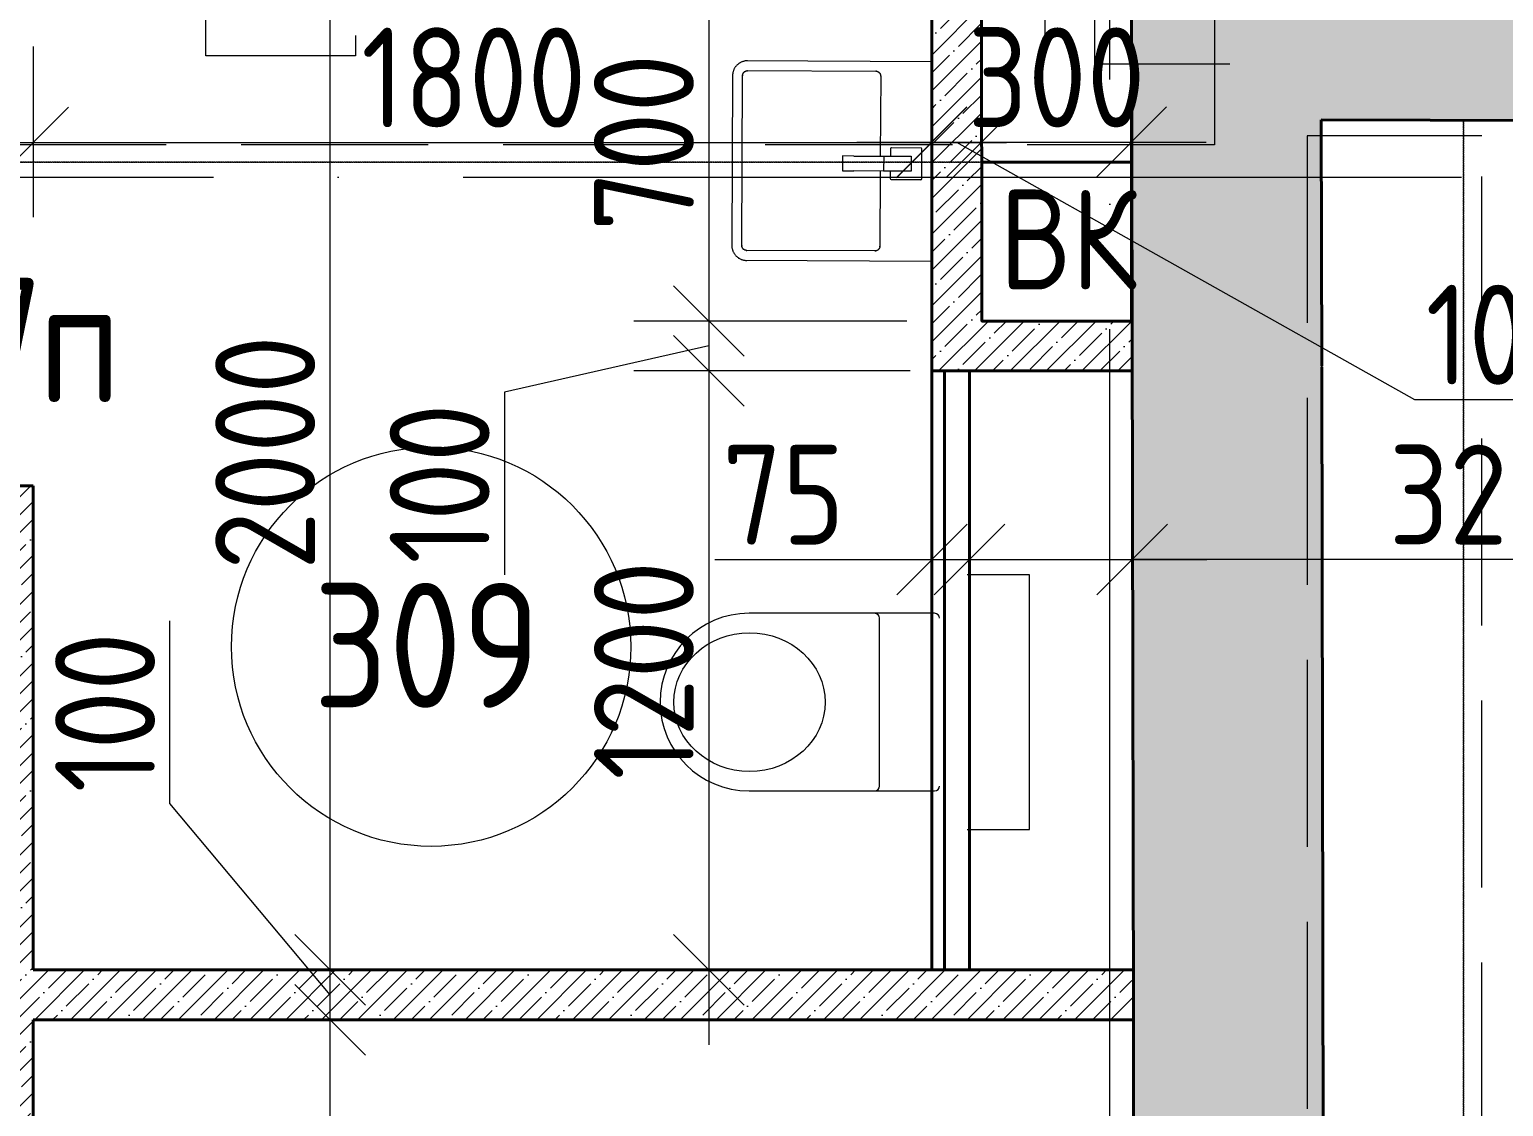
# Model space of a CAD drawing. Header units: millimetres. Extents: x -269164 to 430575, y -569542 to 36130.
# Drawn here: x 183729 to 186682, y -423877 to -421719 of the extents above; entities that cross this region are included whole.
import ezdxf

# ---------------------------------------------------------------- set-up
doc = ezdxf.new("R2010")
doc.units = ezdxf.units.MM
for name, pattern in [('ADSK_Линия сетки', [25, 20, -2.5, 0, -2.5]), ('ADSK_Сверху', [4.5, 3, -1.5]), ('GOST2.303 4', [7, 5, -2, 0])]:
    doc.linetypes.add(name, pattern=pattern)
for name, color, linetype, lineweight in [('Каркас', 7, 'Continuous', 18), ('Марки дверей', 7, 'Continuous', 20), ('Марки помещений', 7, 'Continuous', 20), ('Обобщенные модели', 7, 'Continuous', 18), ('Оси', 7, 'Continuous', 9), ('Размеры', 7, 'Continuous', 9), ('Сантехника', 7, 'Continuous', 18), ('Стены внутренние', 7, 'Continuous', 18), ('Стены штриховка', 7, 'Continuous', 18)]:
    doc.layers.add(name, color=color, linetype=linetype, lineweight=lineweight)
doc.styles.add('GOST Common', font='GOST_Common.ttf', dxfattribs={"width": 0.9, "height": 200})
doc.styles.add('GOST Common_2', font='GOST_Common.ttf', dxfattribs={"width": 0.9, "height": 250})
doc.dimstyles.new('ADSK_Основной_2_мм_Округление_до_1_мм_1', dxfattribs={"dimscale": 304.8, "dimtxt": 201.142999, "dimasz": 0.463911, "dimexe": 0.492126, "dimexo": 0.492126, "dimgap": 0.098425, "dimtad": 1, "dimdec": 0, "dimdsep": 46, "dimtxsty": 'GOST Common', "dimblk1": 'OBLIQUE', "dimblk2": 'OBLIQUE', "dimsah": 1, "dimcen": 0.09, "dimdle": 0.492126, "dimazin": 2, "dimtfac": 1, "dimtdec": 4, "dimtix": 1, "dimtmove": 1, "dimatfit": 3, "dimfxl": 1, "dimtvp": 1, "dimtolj": 1, "dimtzin": 0, "dimlwd": 20, "dimlwe": 20, "dimarcsym": 2})

# ---------------------------------------------------------------- blocks, each defined once
blk = doc.blocks.new('ADSK_Марка_Помещение_ОдноЗначение - Номер-247393-03 План 3-го этажа маркировочный')
at = {"layer": 'Марки помещений'}
blk.add_circle((0, 0), 4, dxfattribs=at)
blk = doc.blocks.new('Туалет подвесной-Moderna R-Laufen - 000 White-1870147-02 План 2-го этажа маркировочный')
at = {"layer": 'Обобщенные модели'}
for p, q in [((-53, 409.3), (-53, 37.4)), ((303, 37.4), (303, 409.3)), ((-43.1, 147.8), (293.1, 147.8))]:
    blk.add_line(p, q, dxfattribs=at)
for centre, radius, start, end in [((125, 409.3), 178, 360, 180), ((-43.1, 157.7), 9.89, 180, 270), ((293.1, 157.7), 9.89, 270, 360), ((-43.1, 37.4), 9.89, 180, 270), ((293.1, 37.4), 9.89, 270, 360)]:
    blk.add_arc(centre, radius, start, end, dxfattribs=at)
blk.add_ellipse((125, 408.3), major_axis=(0, 151.6), ratio=0.916517, dxfattribs=at)
at = {"layer": 'Сантехника'}
for p, q in [((-130, -27.5), (-130, -152.5)), ((380, -152.5), (380, -27.5)), ((-130, -152.5), (380, -152.5))]:
    blk.add_line(p, q, dxfattribs=at)
blk = doc.blocks.new('Parametric_Porcelain_bathroom_sink_20774 - 500х430мм-V104-02 План 2-го этажа маркировочный')
at = {"layer": 'Сантехника'}
for p, q in [((247.1, 539.9), (-96.2, 540)), ((-124.8, 513.3), (-125, 140)), ((-105, 253.2), (-105, 510)), ((-95, 520), (245, 520)), ((255.3, 510.1), (255.3, 253.2)), ((275.5, 513.3), (275.3, 140)), ((85.1, 319.1), (55.1, 319.1)), ((55.1, 319.1), (55.1, 296.1)), ((85.1, 319.1), (55.1, 319.1)), ((55.1, 236.5), (55.1, 296.1)), ((85.1, 296.1), (85.1, 319.1)), ((85.1, 296.1), (85.1, 236.5)), ((55.1, 243.2), (-95, 243.2)), ((55.1, 201.5), (55.1, 236.5)), ((85.1, 236.5), (55.1, 236.5)), ((245.3, 243.2), (85.1, 243.2)), ((85.1, 236.5), (85.1, 201.5)), ((38.4, 221.2), (38.4, 161.6)), ((55.1, 223.1), (40.2, 223.1)), ((99.8, 223.1), (85.1, 223.1)), ((101.6, 161.6), (101.6, 221.2)), ((55.1, 181.5), (55.1, 201.5)), ((85.1, 181.5), (55.1, 181.5)), ((85.1, 201.5), (85.1, 181.5)), ((39.8, 160.1), (100.1, 160.1)), ((-125, 140), (-120, 140)), ((-120, 140), (-115, 140)), ((-115, 140), (275.3, 140))]:
    blk.add_line(p, q, dxfattribs=at)
at = {"layer": 'Сантехника', "flags": 128}
for points in [[(-95, 540), (-96.2, 540), (-97.4, 539.9), (-98.6, 539.8), (-99.8, 539.6), (-101, 539.4), (-102.2, 539.1), (-103.3, 538.8), (-104.5, 538.5), (-105.6, 538.1), (-106.7, 537.6), (-107.8, 537.1), (-108.9, 536.6), (-109.9, 536), (-111, 535.4), (-112, 534.8), (-112.9, 534.1), (-113.9, 533.3), (-114.8, 532.6), (-115.7, 531.7), (-116.5, 530.9), (-117.4, 530), (-118.1, 529.1), (-118.9, 528.2), (-119.6, 527.2), (-120.3, 526.2), (-120.9, 525.2), (-121.5, 524.1), (-122, 523.1), (-122.5, 522), (-123, 520.9), (-123.4, 519.7), (-123.8, 518.6), (-124.1, 517.4), (-124.4, 516.3), (-124.6, 515.1), (-124.8, 513.9), (-124.9, 512.7), (-125, 511.5), (-125, 510.3), (-125, 510)], [(275, 510), (275, 511.2), (274.9, 512.4), (274.8, 513.6), (274.6, 514.8), (274.4, 516), (274.1, 517.1), (273.8, 518.3), (273.5, 519.4), (273.1, 520.6), (272.6, 521.7), (272.1, 522.8), (271.6, 523.9), (271, 524.9), (270.4, 525.9), (269.8, 526.9), (269.1, 527.9), (268.3, 528.9), (267.6, 529.8), (266.7, 530.7), (265.9, 531.5), (265, 532.3), (264.1, 533.1), (263.2, 533.9), (262.2, 534.6), (261.2, 535.2), (260.2, 535.9), (259.1, 536.5), (258.1, 537), (257, 537.5), (255.9, 538), (254.7, 538.4), (253.6, 538.7), (252.4, 539.1), (251.3, 539.3), (250.1, 539.6), (248.9, 539.7), (247.7, 539.9), (246.5, 540), (245.3, 540), (245, 540)], [(-105, 510), (-105, 510.4), (-105, 510.8), (-104.9, 511.2), (-104.9, 511.6), (-104.8, 512), (-104.7, 512.4), (-104.6, 512.8), (-104.5, 513.1), (-104.4, 513.5), (-104.2, 513.9), (-104.1, 514.3), (-103.9, 514.6), (-103.7, 515), (-103.5, 515.3), (-103.3, 515.6), (-103, 516), (-102.8, 516.3), (-102.5, 516.6), (-102.3, 516.9), (-102, 517.2), (-101.7, 517.4), (-101.4, 517.7), (-101.1, 518), (-100.8, 518.2), (-100.4, 518.4), (-100.1, 518.6), (-99.7, 518.8), (-99.4, 519), (-99, 519.2), (-98.6, 519.3), (-98.3, 519.5), (-97.9, 519.6), (-97.5, 519.7), (-97.1, 519.8), (-96.7, 519.9), (-96.3, 519.9), (-95.9, 520), (-95.5, 520), (-95.1, 520), (-95, 520)], [(-104.9, 511.3), (-105, 510.9), (-105, 510.5), (-105, 510.1), (-105, 510)], [(-101, 518), (-101.3, 517.8), (-101.6, 517.5), (-101.9, 517.2), (-102.2, 517), (-102.5, 516.7)], [(-95, 520), (-95.4, 520), (-95.8, 520), (-96.2, 519.9), (-96.6, 519.9)], [(246.3, 519.9), (245.9, 520), (245.5, 520), (245.1, 520), (245, 520)], [(245, 520), (245.4, 520), (245.8, 520), (246.2, 519.9), (246.6, 519.9), (247, 519.8), (247.4, 519.7), (247.8, 519.6), (248.1, 519.5), (248.5, 519.4), (248.9, 519.2), (249.3, 519), (249.6, 518.9), (250, 518.7), (250.3, 518.5), (250.6, 518.3), (251, 518), (251.3, 517.8), (251.6, 517.5), (251.9, 517.2), (252.2, 517), (252.4, 516.7), (252.7, 516.4), (253, 516.1), (253.2, 515.7), (253.4, 515.4), (253.6, 515.1), (253.8, 514.7), (254, 514.4), (254.2, 514), (254.3, 513.6), (254.5, 513.2), (254.6, 512.9), (254.7, 512.5), (254.8, 512.1), (254.9, 511.7), (254.9, 511.3), (255, 510.9), (255, 510.5), (255, 510.1), (255, 510)], [(253, 516), (252.8, 516.3), (252.5, 516.6), (252.2, 516.9), (252, 517.2), (251.7, 517.4)], [(255, 510), (255, 510.4), (255, 510.8), (254.9, 511.2), (254.9, 511.6)], [(-105, 253.2), (-105, 252.8), (-105, 252.4), (-104.9, 252), (-104.9, 251.6)], [(-95, 243.2), (-95.4, 243.2), (-95.8, 243.2), (-96.2, 243.2), (-96.6, 243.3), (-97, 243.4), (-97.4, 243.5), (-97.8, 243.6), (-98.1, 243.7), (-98.5, 243.8), (-98.9, 244), (-99.3, 244.1), (-99.6, 244.3), (-100, 244.5), (-100.3, 244.7), (-100.6, 244.9), (-101, 245.2), (-101.3, 245.4), (-101.6, 245.7), (-101.9, 245.9), (-102.2, 246.2), (-102.4, 246.5), (-102.7, 246.8), (-103, 247.1), (-103.2, 247.4), (-103.4, 247.8), (-103.6, 248.1), (-103.8, 248.5), (-104, 248.8), (-104.2, 249.2), (-104.3, 249.5), (-104.5, 249.9), (-104.6, 250.3), (-104.7, 250.7), (-104.8, 251.1), (-104.9, 251.5), (-104.9, 251.9), (-105, 252.3), (-105, 252.7), (-105, 253.1), (-105, 253.2)], [(-103, 247.2), (-102.8, 246.9), (-102.5, 246.6), (-102.2, 246.3), (-102, 246), (-101.7, 245.7)], [(-96.3, 243.3), (-95.9, 243.2), (-95.5, 243.2), (-95.1, 243.2), (-95, 243.2)], [(255.3, 253.2), (255.3, 252.8), (255.3, 252.4), (255.2, 252), (255.2, 251.6), (255.1, 251.2), (255, 250.8), (254.9, 250.4), (254.8, 250), (254.7, 249.6), (254.5, 249.3), (254.4, 248.9), (254.2, 248.6), (254, 248.2), (253.8, 247.9), (253.6, 247.5), (253.3, 247.2), (253.1, 246.9), (252.8, 246.6), (252.6, 246.3), (252.3, 246), (252, 245.7), (251.7, 245.5), (251.4, 245.2), (251, 245), (250.7, 244.8), (250.4, 244.5), (250, 244.4), (249.7, 244.2), (249.3, 244), (248.9, 243.9), (248.6, 243.7), (248.2, 243.6), (247.8, 243.5), (247.4, 243.4), (247, 243.3), (246.6, 243.3), (246.2, 243.2), (245.8, 243.2), (245.4, 243.2), (245.3, 243.2)], [(245.3, 243.2), (245.7, 243.2), (246.1, 243.2), (246.5, 243.2), (246.9, 243.3)], [(251.3, 245.2), (251.6, 245.4), (251.9, 245.7), (252.2, 245.9), (252.5, 246.2), (252.8, 246.5)], [(255.2, 251.9), (255.3, 252.3), (255.3, 252.7), (255.3, 253.1), (255.3, 253.2)]]:
    blk.add_lwpolyline(points, dxfattribs=at)
at = {"layer": 'Сантехника'}
for centre, radius, start, end in [((40.2, 221.2), 1.87, 90, 180), ((40.2, 221.2), 1.87, 120, 150), ((40.2, 221.2), 1.87, 120, 150), ((40.2, 221.2), 1.87, 120, 150), ((99.8, 221.2), 1.87, 0, 90), ((99.8, 221.2), 1.87, 30, 60), ((99.8, 221.2), 1.87, 30, 60), ((99.8, 221.2), 1.87, 30, 60), ((39.8, 161.6), 1.49, 180, 270), ((100.1, 161.6), 1.49, 270, 360)]:
    blk.add_arc(centre, radius, start, end, dxfattribs=at)
blk = doc.blocks.new('_Oblique')
at = {"color": 0, "linetype": 'ByBlock', "lineweight": -2}
blk.add_line((-0.5, -0.5), (0.5, 0.5), dxfattribs=at)
blk = doc.blocks.new('*D12305')
at = {"layer": 'Defpoints', "color": 0, "transparency": 16777216}
for p in [(183736.1, -423703.5), (184330.8, -423703.5), (183736.1, -426253.5)]:
    blk.add_point(p, dxfattribs=at)
at = {"layer": 'Размеры', "color": 0, "lineweight": 20, "transparency": 16777216}
for p, q in [((184330.8, -426403.5), (184330.8, -423553.5)), ((183886.1, -423703.5), (184480.8, -423703.5)), ((183886.1, -426253.5), (184480.8, -426253.5))]:
    blk.add_line(p, q, dxfattribs=at)
at = {"layer": 'Размеры', "color": 0, "lineweight": 20, "transparency": 16777216, "xscale": 141.4, "yscale": 141.4, "zscale": 141.4}
for p, rotation in [((184330.8, -423703.5), 90), ((184330.8, -426253.5), 270)]:
    blk.add_blockref('_Oblique', p, dxfattribs=dict(at, rotation=rotation))
at = {"layer": 'Размеры', "color": 0, "transparency": 16777216, "insert": (184200.8, -425036.4), "char_height": 200, "attachment_point": 5, "rotation": 90, "style": 'GOST Common'}
blk.add_mtext('\\A1;2550', dxfattribs=at)
blk = doc.blocks.new('*D12306')
at = {"layer": 'Defpoints', "color": 0, "transparency": 16777216}
for p in [(183736.1, -421603.5), (184330.8, -421603.5), (183736.1, -423603.5)]:
    blk.add_point(p, dxfattribs=at)
at = {"layer": 'Размеры', "color": 0, "lineweight": 20, "transparency": 16777216}
for p, q in [((184330.8, -423753.5), (184330.8, -421453.5)), ((183886.1, -421603.5), (184480.8, -421603.5)), ((183886.1, -423603.5), (184480.8, -423603.5))]:
    blk.add_line(p, q, dxfattribs=at)
at = {"layer": 'Размеры', "color": 0, "lineweight": 20, "transparency": 16777216, "xscale": 141.4, "yscale": 141.4, "zscale": 141.4}
for p, rotation in [((184330.8, -421603.5), 90), ((184330.8, -423603.5), 270)]:
    blk.add_blockref('_Oblique', p, dxfattribs=dict(at, rotation=rotation))
at = {"layer": 'Размеры', "color": 0, "transparency": 16777216, "insert": (184200.8, -422567.2), "char_height": 200, "attachment_point": 5, "rotation": 90, "style": 'GOST Common'}
blk.add_mtext('\\A1;2000', dxfattribs=at)
blk = doc.blocks.new('*D12307')
at = {"layer": 'Defpoints', "color": 0, "transparency": 16777216}
for p in [(183736.1, -421603.5), (185536.1, -421603.5), (185536.1, -421945.7)]:
    blk.add_point(p, dxfattribs=at)
at = {"layer": 'Размеры', "color": 0, "lineweight": 20, "transparency": 16777216}
for p, q in [((183736.1, -421753.5), (183736.1, -422095.7)), ((185536.1, -421753.5), (185536.1, -422095.7)), ((183586.1, -421945.7), (185686.1, -421945.7))]:
    blk.add_line(p, q, dxfattribs=at)
at = {"layer": 'Размеры', "color": 0, "lineweight": 20, "transparency": 16777216, "xscale": 141.4, "yscale": 141.4, "zscale": 141.4, "rotation": 180}
blk.add_blockref('_Oblique', (183736.1, -421945.7), dxfattribs=at)
at = {"layer": 'Размеры', "color": 0, "lineweight": 20, "transparency": 16777216, "xscale": 141.4, "yscale": 141.4, "zscale": 141.4}
blk.add_blockref('_Oblique', (185536.1, -421945.7), dxfattribs=at)
at = {"layer": 'Размеры', "color": 0, "transparency": 16777216, "insert": (184618.7, -421815.7), "char_height": 200, "attachment_point": 5, "style": 'GOST Common'}
blk.add_mtext('\\A1;1800', dxfattribs=at)
blk = doc.blocks.new('*D12308')
at = {"layer": 'Defpoints', "color": 0, "transparency": 16777216}
for p in [(185536.1, -421603.5), (185636.1, -421603.5), (185636.1, -421945.3)]:
    blk.add_point(p, dxfattribs=at)
at = {"layer": 'Размеры', "color": 0, "lineweight": 20, "transparency": 16777216}
for p, q in [((185536.1, -421753.5), (185536.1, -422095.3)), ((185636.1, -421753.5), (185636.1, -422095.3)), ((185386.1, -421945.3), (185786.1, -421945.3)), ((185586.1, -421945.3), (186503.3, -422460.9)), ((186503.3, -422460.9), (186869.3, -422460.9))]:
    blk.add_line(p, q, dxfattribs=at)
at = {"layer": 'Размеры', "color": 0, "lineweight": 20, "transparency": 16777216, "xscale": 141.4, "yscale": 141.4, "zscale": 141.4, "rotation": 180}
blk.add_blockref('_Oblique', (185536.1, -421945.3), dxfattribs=at)
at = {"layer": 'Размеры', "color": 0, "lineweight": 20, "transparency": 16777216, "xscale": 141.4, "yscale": 141.4, "zscale": 141.4}
blk.add_blockref('_Oblique', (185636.1, -421945.3), dxfattribs=at)
at = {"layer": 'Размеры', "color": 0, "transparency": 16777216, "insert": (186686.3, -422330.9), "char_height": 200, "attachment_point": 5, "style": 'GOST Common'}
blk.add_mtext('\\A1;100', dxfattribs=at)
blk = doc.blocks.new('*D12336')
at = {"layer": 'Defpoints', "color": 0, "transparency": 16777216}
for p in [(185636.1, -421603.5), (185936.1, -421603.5), (185936.1, -421945.3)]:
    blk.add_point(p, dxfattribs=at)
at = {"layer": 'Размеры', "color": 0, "lineweight": 20, "transparency": 16777216}
for p, q in [((185636.1, -421753.5), (185636.1, -422095.3)), ((185936.1, -421753.5), (185936.1, -422095.3)), ((185486.1, -421945.3), (186086.1, -421945.3))]:
    blk.add_line(p, q, dxfattribs=at)
at = {"layer": 'Размеры', "color": 0, "lineweight": 20, "transparency": 16777216, "xscale": 141.4, "yscale": 141.4, "zscale": 141.4, "rotation": 180}
blk.add_blockref('_Oblique', (185636.1, -421945.3), dxfattribs=at)
at = {"layer": 'Размеры', "color": 0, "lineweight": 20, "transparency": 16777216, "xscale": 141.4, "yscale": 141.4, "zscale": 141.4}
blk.add_blockref('_Oblique', (185936.1, -421945.3), dxfattribs=at)
at = {"layer": 'Размеры', "color": 0, "transparency": 16777216, "insert": (185786.3, -421815.3), "char_height": 200, "attachment_point": 5, "style": 'GOST Common'}
blk.add_mtext('\\A1;300', dxfattribs=at)
blk = doc.blocks.new('*D12230')
at = {"layer": 'Defpoints', "color": 0, "transparency": 16777216}
for p in [(185935.9, -421503.5), (185762.6, -421603.5), (185936.1, -421603.5)]:
    blk.add_point(p, dxfattribs=at)
at = {"layer": 'Размеры', "color": 0, "lineweight": 20, "transparency": 16777216}
for p, q in [((185113.6, -421372.4), (185113.6, -421006.4)), ((185762.6, -421353.5), (185762.6, -421753.5)), ((185762.6, -421553.5), (185113.6, -421372.4)), ((185785.9, -421503.5), (185612.6, -421503.5)), ((185786.1, -421603.5), (185612.6, -421603.5))]:
    blk.add_line(p, q, dxfattribs=at)
at = {"layer": 'Размеры', "color": 0, "lineweight": 20, "transparency": 16777216, "xscale": 141.4, "yscale": 141.4, "zscale": 141.4}
for p, rotation in [((185762.6, -421503.5), 90), ((185762.6, -421603.5), 270)]:
    blk.add_blockref('_Oblique', p, dxfattribs=dict(at, rotation=rotation))
at = {"layer": 'Размеры', "color": 0, "transparency": 16777216, "insert": (184983.6, -421189.4), "char_height": 200, "attachment_point": 5, "rotation": 90, "style": 'GOST Common'}
blk.add_mtext('\\A1;100', dxfattribs=at)
blk = doc.blocks.new('*D12231')
at = {"layer": 'Defpoints', "color": 0, "transparency": 16777216}
for p in [(185536.1, -421603.5), (185089.5, -422303.5), (185636.6, -422303.5)]:
    blk.add_point(p, dxfattribs=at)
at = {"layer": 'Размеры', "color": 0, "lineweight": 20, "transparency": 16777216}
for p, q in [((185089.5, -421453.5), (185089.5, -422453.5)), ((185386.1, -421603.5), (184939.5, -421603.5)), ((185486.6, -422303.5), (184939.5, -422303.5))]:
    blk.add_line(p, q, dxfattribs=at)
at = {"layer": 'Размеры', "color": 0, "lineweight": 20, "transparency": 16777216, "xscale": 141.4, "yscale": 141.4, "zscale": 141.4}
for p, rotation in [((185089.5, -421603.5), 90), ((185089.5, -422303.5), 270)]:
    blk.add_blockref('_Oblique', p, dxfattribs=dict(at, rotation=rotation))
at = {"layer": 'Размеры', "color": 0, "transparency": 16777216, "insert": (184959.5, -421945.7), "char_height": 200, "attachment_point": 5, "rotation": 90, "style": 'GOST Common'}
blk.add_mtext('\\A1;700', dxfattribs=at)
blk = doc.blocks.new('*D12232')
at = {"layer": 'Defpoints', "color": 0, "transparency": 16777216}
for p in [(185636.6, -422303.5), (185089.5, -422403.5), (185642.8, -422403.5)]:
    blk.add_point(p, dxfattribs=at)
at = {"layer": 'Размеры', "color": 0, "lineweight": 20, "transparency": 16777216}
for p, q in [((185089.5, -422153.5), (185089.5, -422553.5)), ((185486.6, -422303.5), (184939.5, -422303.5)), ((185089.5, -422353.5), (184680.3, -422446.3)), ((185492.8, -422403.5), (184939.5, -422403.5)), ((184680.3, -422446.3), (184680.3, -422812.3))]:
    blk.add_line(p, q, dxfattribs=at)
at = {"layer": 'Размеры', "color": 0, "lineweight": 20, "transparency": 16777216, "xscale": 141.4, "yscale": 141.4, "zscale": 141.4}
for p, rotation in [((185089.5, -422303.5), 90), ((185089.5, -422403.5), 270)]:
    blk.add_blockref('_Oblique', p, dxfattribs=dict(at, rotation=rotation))
at = {"layer": 'Размеры', "color": 0, "transparency": 16777216, "insert": (184550.3, -422629.3), "char_height": 200, "attachment_point": 5, "rotation": 90, "style": 'GOST Common'}
blk.add_mtext('\\A1;100', dxfattribs=at)
blk = doc.blocks.new('*D12338')
at = {"layer": 'Defpoints', "color": 0, "transparency": 16777216}
for p in [(185536.7, -422403.5), (185089.5, -423603.5), (185536.7, -423603.5)]:
    blk.add_point(p, dxfattribs=at)
at = {"layer": 'Размеры', "color": 0, "lineweight": 20, "transparency": 16777216}
for p, q in [((185089.5, -422253.5), (185089.5, -423753.5)), ((185386.7, -422403.5), (184939.5, -422403.5)), ((185386.7, -423603.5), (184939.5, -423603.5))]:
    blk.add_line(p, q, dxfattribs=at)
at = {"layer": 'Размеры', "color": 0, "lineweight": 20, "transparency": 16777216, "xscale": 141.4, "yscale": 141.4, "zscale": 141.4}
for p, rotation in [((185089.5, -422403.5), 90), ((185089.5, -423603.5), 270)]:
    blk.add_blockref('_Oblique', p, dxfattribs=dict(at, rotation=rotation))
at = {"layer": 'Размеры', "color": 0, "transparency": 16777216, "insert": (184959.5, -423003.5), "char_height": 200, "attachment_point": 5, "rotation": 90, "style": 'GOST Common'}
blk.add_mtext('\\A1;1200', dxfattribs=at)
blk = doc.blocks.new('*D12339')
at = {"layer": 'Defpoints', "color": 0, "transparency": 16777216}
for p in [(185611.7, -422403.5), (185937.6, -422403.5), (185937.6, -422781.4)]:
    blk.add_point(p, dxfattribs=at)
at = {"layer": 'Размеры', "color": 0, "lineweight": 20, "transparency": 16777216}
for p, q in [((185611.7, -422553.5), (185611.7, -422931.4)), ((185937.6, -422553.5), (185937.6, -422931.4)), ((185461.7, -422781.4), (186087.6, -422781.4)), ((186834.3, -422781.4), (185937.6, -422781.4))]:
    blk.add_line(p, q, dxfattribs=at)
at = {"layer": 'Размеры', "color": 0, "lineweight": 20, "transparency": 16777216, "xscale": 141.4, "yscale": 141.4, "zscale": 141.4, "rotation": 180}
blk.add_blockref('_Oblique', (185611.7, -422781.4), dxfattribs=at)
at = {"layer": 'Размеры', "color": 0, "lineweight": 20, "transparency": 16777216, "xscale": 141.4, "yscale": 141.4, "zscale": 141.4}
blk.add_blockref('_Oblique', (185937.6, -422781.4), dxfattribs=at)
at = {"layer": 'Размеры', "color": 0, "transparency": 16777216, "insert": (186633.3, -422651.4), "char_height": 200, "attachment_point": 5, "style": 'GOST Common'}
blk.add_mtext('\\A1;326', dxfattribs=at)
blk = doc.blocks.new('*D12340')
at = {"layer": 'Defpoints', "color": 0, "transparency": 16777216}
for p in [(185536.7, -422403.5), (185611.7, -422403.5), (185611.7, -422781.4)]:
    blk.add_point(p, dxfattribs=at)
at = {"layer": 'Размеры', "color": 0, "lineweight": 20, "transparency": 16777216}
for p, q in [((185536.7, -422553.5), (185536.7, -422931.4)), ((185611.7, -422553.5), (185611.7, -422931.4)), ((185101.6, -422781.4), (185536.7, -422781.4)), ((185386.7, -422781.4), (185761.7, -422781.4))]:
    blk.add_line(p, q, dxfattribs=at)
at = {"layer": 'Размеры', "color": 0, "lineweight": 20, "transparency": 16777216, "xscale": 141.4, "yscale": 141.4, "zscale": 141.4, "rotation": 180}
blk.add_blockref('_Oblique', (185536.7, -422781.4), dxfattribs=at)
at = {"layer": 'Размеры', "color": 0, "lineweight": 20, "transparency": 16777216, "xscale": 141.4, "yscale": 141.4, "zscale": 141.4}
blk.add_blockref('_Oblique', (185611.7, -422781.4), dxfattribs=at)
at = {"layer": 'Размеры', "color": 0, "transparency": 16777216, "insert": (185239.2, -422651.4), "char_height": 200, "attachment_point": 5, "style": 'GOST Common'}
blk.add_mtext('\\A1;75', dxfattribs=at)
blk = doc.blocks.new('*D12233')
at = {"layer": 'Defpoints', "color": 0, "transparency": 16777216}
for p in [(183736.1, -423703.5), (185940.2, -423703.5), (185940.2, -424460.7)]:
    blk.add_point(p, dxfattribs=at)
at = {"layer": 'Размеры', "color": 0, "lineweight": 20, "transparency": 16777216}
for p, q in [((183736.1, -423853.5), (183736.1, -424610.7)), ((185940.2, -423853.5), (185940.2, -424610.7)), ((183586.1, -424460.7), (186090.2, -424460.7))]:
    blk.add_line(p, q, dxfattribs=at)
at = {"layer": 'Размеры', "color": 0, "lineweight": 20, "transparency": 16777216, "xscale": 141.4, "yscale": 141.4, "zscale": 141.4, "rotation": 180}
blk.add_blockref('_Oblique', (183736.1, -424460.7), dxfattribs=at)
at = {"layer": 'Размеры', "color": 0, "lineweight": 20, "transparency": 16777216, "xscale": 141.4, "yscale": 141.4, "zscale": 141.4}
blk.add_blockref('_Oblique', (185940.2, -424460.7), dxfattribs=at)
at = {"layer": 'Размеры', "color": 0, "transparency": 16777216, "insert": (184849.8, -424330.7), "char_height": 200, "attachment_point": 5, "style": 'GOST Common'}
blk.add_mtext('\\A1;2204', dxfattribs=at)
blk = doc.blocks.new('*D12523')
at = {"layer": 'Defpoints', "color": 0, "transparency": 16777216}
for p in [(183736.1, -423603.5), (184330.8, -423603.5), (183736.1, -423703.5)]:
    blk.add_point(p, dxfattribs=at)
at = {"layer": 'Размеры', "color": 0, "lineweight": 20, "transparency": 16777216}
for p, q in [((184010, -423270.5), (184010, -422904.5)), ((184330.8, -423653.5), (184010, -423270.5)), ((184330.8, -423853.5), (184330.8, -423453.5)), ((183886.1, -423603.5), (184480.8, -423603.5)), ((183886.1, -423703.5), (184480.8, -423703.5))]:
    blk.add_line(p, q, dxfattribs=at)
at = {"layer": 'Размеры', "color": 0, "lineweight": 20, "transparency": 16777216, "xscale": 141.4, "yscale": 141.4, "zscale": 141.4}
for p, rotation in [((184330.8, -423603.5), 90), ((184330.8, -423703.5), 270)]:
    blk.add_blockref('_Oblique', p, dxfattribs=dict(at, rotation=rotation))
at = {"layer": 'Размеры', "color": 0, "transparency": 16777216, "insert": (183880, -423087.5), "char_height": 200, "attachment_point": 5, "rotation": 90, "style": 'GOST Common'}
blk.add_mtext('\\A1;100', dxfattribs=at)

msp = doc.modelspace()

# ---------------------------------------------------------------- hatches: boundary and pattern name
at = {"layer": 'Стены внутренние', "true_color": 0xc0c0c0}
msp.add_hatch(color=9, dxfattribs=at).paths.add_polyline_path([(185948.41, -427882.79), (186328.41, -427882.04), (186315.93, -421520.65), (185935.93, -421519.65), (185948.34, -427847.14)])
h = msp.add_hatch(color=9, dxfattribs=at)
h.paths.add_polyline_path([(220305.97, -421990.5), (220303.14, -421610.49), (214126.17, -421594.16), (214125.16, -421974.16), (220248.21, -421990.35)])
h.paths.add_polyline_path([(212625.17, -421970.2), (212625.99, -421590.2), (208077.14, -421578.18), (208076.14, -421958.17), (211751.34, -421967.89)])
h.paths.add_polyline_path([(206533.18, -421954.1), (206533.18, -421574.09), (205555.17, -421571.51), (205555.17, -421951.51)])
h.paths.add_polyline_path([(204054.17, -421947.54), (204054.99, -421567.54), (197068.18, -421549.08), (197067.17, -421929.07), (203726.36, -421946.68)])
h.paths.add_polyline_path([(195521.88, -421924.99), (195522.89, -421544.99), (193346.25, -421539.24), (193345.24, -421919.24), (194979.68, -421923.56)])
h.paths.add_polyline_path([(191845.25, -421915.27), (191845.25, -421535.27), (188699, -421526.95), (188698, -421906.95)])
h.paths.add_polyline_path([(187164.01, -421902.9), (187164.01, -421522.9), (186315.93, -421520.65), (186316.67, -421900.66), (187139.3, -421902.83)])
at = {"layer": 'Стены внутренние', "lineweight": 9, "true_color": 0x000000}
h = msp.add_hatch(dxfattribs=at)
h.set_pattern_fill('ANSI35', color=18, scale=8, style=0)
h.set_pattern_definition([(45, (184125.72, -434029.21), (-35.92102, 35.92102), []), (45, (184161.64, -434029.21), (-35.92102, 35.92102), [63.5, -12.7, 0, -12.7])])
h.paths.add_polyline_path([(185636.11, -421603.52), (185536.05, -421603.52), (185536.66, -422403.52), (185937.56, -422403.52), (185936.58, -422303.52), (185636.58, -422303.52)])
h = msp.add_hatch(dxfattribs=at)
h.set_pattern_fill('ANSI35', color=18, scale=8, style=0)
h.set_pattern_definition([(45, (182275.72, -435009.21), (-35.92102, 35.92102), []), (45, (182311.64, -435009.21), (-35.92102, 35.92102), [63.5, -12.7, 0, -12.7])])
h.paths.add_polyline_path([(183736.05, -422633.52), (183636.05, -422633.52), (183636.05, -424003.52), (183736.05, -424003.52), (183736.05, -423703.52), (185940.21, -423703.52), (185936.09, -423603.52), (183736.05, -423603.52)])

# ---------------------------------------------------------------- linework, layer by layer
at = {"color": 18, "lineweight": 40, "true_color": 0x000000}
for p, q in [((185536.05, -421603.52), (185536.66, -422403.52)), ((185536.66, -422403.52), (185937.56, -422403.52)), ((185536.66, -422403.52), (185536.66, -423603.52)), ((185561.66, -423603.52), (185561.66, -422403.52)), ((185611.66, -422403.52), (185611.66, -423603.52)), ((183636.05, -422633.52), (183736.05, -422633.52)), ((183736.05, -422633.52), (183736.05, -423603.52)), ((183736.05, -423603.52), (185940.01, -423603.52)), ((185936.09, -423603.52), (185936.09, -423603.52)), ((185940.21, -423703.52), (183736.05, -423703.52)), ((183736.05, -423703.52), (183736.05, -424003.52))]:
    msp.add_line(p, q, dxfattribs=at)
msp.add_lwpolyline([(185936.09, -421603.52), (185636.11, -421603.52), (185636.58, -422303.52), (185936.58, -422303.52), (185936.09, -421603.52)], dxfattribs=at)
at = {"color": 1, "lineweight": 40}
msp.add_lwpolyline([(185936.34, -421985.13), (185636.34, -421985.13), (185636.58, -422303.52), (185936.58, -422303.52), (185936.34, -421985.13)], dxfattribs=at)
at = {"layer": 'Каркас', "color": 253, "linetype": 'ADSK_Сверху', "true_color": 0xb2b2b2}
for p, q in [((185936.84, -422035.13), (185936.25, -421735.13)), ((186601.38, -421901.41), (186316.67, -421900.66)), ((186316.67, -421900.66), (186328.41, -427882.04)), ((186601.38, -428162.13), (186601.38, -421901.41)), ((178582.1, -421985.13), (185936.84, -421985.13))]:
    msp.add_line(p, q, dxfattribs=at)
at = {"layer": 'Каркас', "color": 253, "linetype": 'ADSK_Сверху', "true_color": 0xaaaaaa}
for p, q in [((185936.25, -421735.13), (185936.84, -422035.13)), ((186328.41, -427882.04), (186316.67, -421900.66)), ((186316.67, -421900.66), (186601.38, -421901.41)), ((186601.38, -421901.41), (186601.38, -428162.13)), ((185936.84, -421985.13), (178582.1, -421985.13))]:
    msp.add_line(p, q, dxfattribs=at)
at = {"layer": 'Каркас', "color": 30, "linetype": 'GOST2.303 4', "ltscale": 75, "true_color": 0xf26722}
for points in [[(185863.17, -417623.95), (186133.17, -417623.95), (186133.17, -421788.69), (185863.17, -421788.69), (185863.17, -417623.95)], [(184081.73, -421772.2), (184081.73, -418056.19), (184381.73, -418056.19), (184381.73, -421772.2), (184081.73, -421772.2)], [(178828.86, -421650.43), (186102.5, -421650.43), (186102.5, -421950.43), (178828.86, -421950.43), (178828.86, -421650.43)], [(186638.56, -421932.65), (186288.56, -421932.13), (186288.56, -428163.72), (186638.56, -428163.72), (186638.56, -421932.65)]]:
    msp.add_lwpolyline(points, dxfattribs=at)
at = {"layer": 'Оси', "linetype": 'ADSK_Линия сетки', "ltscale": 100}
for p, q in [((185892.82, -439320.18), (185892.82, -408953.12)), ((167096.68, -422015.13), (235324.62, -422015.13))]:
    msp.add_line(p, q, dxfattribs=at)
at = {"layer": 'Стены внутренние', "lineweight": 40}
for p, q in [((185935.93, -421519.65), (185940.19, -423695.05)), ((186317.64, -422394.13), (186316.67, -421900.66)), ((186316.67, -421900.66), (187552.34, -421903.92)), ((186328.41, -427882.04), (186317.65, -422396.13)), ((185940.19, -423695.05), (185948.41, -427882.79))]:
    msp.add_line(p, q, dxfattribs=at)
at = {"layer": 'Стены штриховка'}
msp.add_line((186317.64, -422394.13), (186317.65, -422396.13), dxfattribs=at)

# ---------------------------------------------------------------- block references
at = {"layer": 'Марки помещений', "xscale": 99.99999999999993, "yscale": 99.99999999999993, "zscale": 99.99999999999993}
msp.add_blockref('ADSK_Марка_Помещение_ОдноЗначение - Номер-247393-03 План 3-го этажа маркировочный', (184533.39, -422956.01), dxfattribs=at)
at = {"layer": 'Сантехника'}
for name, p, rotation in [('Parametric_Porcelain_bathroom_sink_20774 - 500х430мм-V104-02 План 2-го этажа маркировочный', (185676.01, -422059.3), 89.7427720539887), ('Туалет подвесной-Moderna R-Laufen - 000 White-1870147-02 План 2-го этажа маркировочный', (185579.41, -423192.05), 89.9999999999999)]:
    msp.add_blockref(name, p, dxfattribs=dict(at, rotation=rotation))

# ---------------------------------------------------------------- texts
at = {"layer": 'Марки дверей', "lineweight": 9, "char_height": 250, "attachment_point": 1, "style": 'GOST Common_2'}
for s, insert, width in [('-27', (183313.84, -422216.6), 584.4302), ('\\fGOST Common|b0|i0|c204|p34|;\\W.9;п', (183746, -422216.6), 194.8101)]:
    msp.add_mtext(s, dxfattribs=dict(at, insert=insert, width=width))
at = {"layer": 'Марки помещений', "lineweight": 9, "attachment_point": 1, "style": 'GOST Common_2'}
for s, insert, char_height, width in [('ВК', (185671.88, -422039.97), 200, 468.9872), ('309', (184297.14, -422828.29), 250, 584.4302)]:
    msp.add_mtext(s, dxfattribs=dict(at, insert=insert, char_height=char_height, width=width))

# ---------------------------------------------------------------- dimensions: what is measured, and where the dimension line sits
at = {"layer": 'Размеры', "color": 18, "true_color": 0x000000}
for base, p1, p2, picture, middle in [((185762.62, -421603.52), (185935.9, -421503.52), (185936.09, -421603.52), '*D12230', (185113.58, -421342.39)), ((184330.78, -421603.52), (183736.05, -423603.52), (183736.05, -421603.52), '*D12306', (184330.78, -422567.25)), ((185089.5, -422303.52), (185536.05, -421603.52), (185636.58, -422303.52), '*D12231', (185089.5, -421945.75)), ((185089.5, -422403.52), (185636.58, -422303.52), (185642.81, -422403.52), '*D12232', (184680.26, -422476.3)), ((185089.5, -423603.52), (185536.66, -422403.52), (185536.66, -423603.52), '*D12338', (185089.5, -423003.52)), ((184330.78, -423603.52), (183736.05, -423703.52), (183736.05, -423603.52), '*D12523', (184010.03, -423240.51)), ((184330.78, -423703.52), (183736.05, -426253.52), (183736.05, -423703.52), '*D12305', (184330.78, -425036.43))]:
    dim = msp.add_linear_dim(base=base, p1=p1, p2=p2, angle=90, dimstyle='ADSK_Основной_2_мм_Округление_до_1_мм_1', override={"dimpost": '<>'}, dxfattribs=at)
    dim.commit()
    dim.dimension.update_dxf_attribs({"geometry": picture, "text_midpoint": middle, "dimtype": 160})
for base, p1, p2, picture, middle in [((185536.05, -421945.75), (183736.05, -421603.52), (185536.05, -421603.52), '*D12307', (184618.68, -421945.75)), ((185636.11, -421945.28), (185536.05, -421603.52), (185636.11, -421603.52), '*D12308', (186533.33, -422460.89)), ((185936.09, -421945.28), (185636.11, -421603.52), (185936.09, -421603.52), '*D12336', (185786.34, -421945.28)), ((185611.66, -422781.41), (185536.66, -422403.52), (185611.66, -422403.52), '*D12340', (185239.24, -422781.41)), ((185937.56, -422781.41), (185611.66, -422403.52), (185937.56, -422403.52), '*D12339', (186633.33, -422781.41)), ((185940.21, -424460.65), (183736.05, -423703.52), (185940.21, -423703.52), '*D12233', (184849.82, -424460.65))]:
    dim = msp.add_linear_dim(base=base, p1=p1, p2=p2, dimstyle='ADSK_Основной_2_мм_Округление_до_1_мм_1', override={"dimpost": '<>'}, dxfattribs=at)
    dim.commit()
    dim.dimension.update_dxf_attribs({"geometry": picture, "text_midpoint": middle, "dimtype": 160})

doc.saveas('drawing.dxf')
